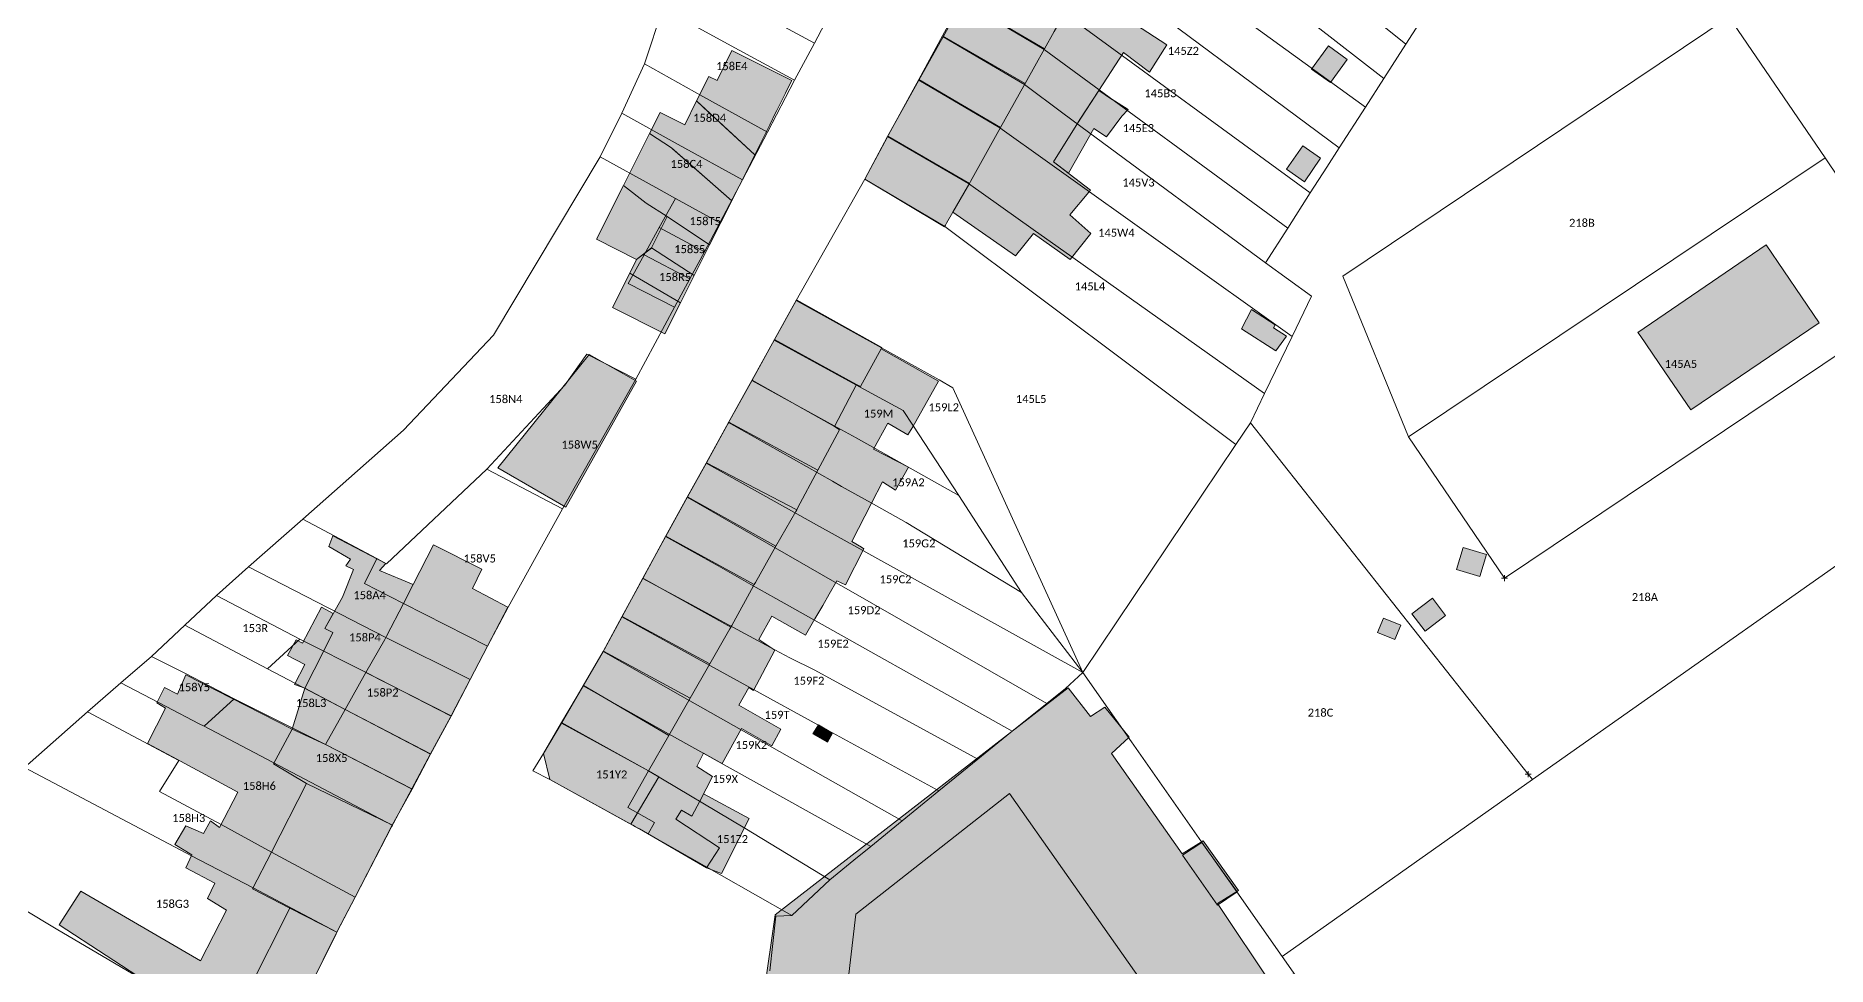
# Model space of a CAD drawing. Header units: metres. Extents: x 113120 to 240396, y 120329 to 242116.
# Drawn here: x 113294.4 to 113473.5, y 121404.3 to 121497.3 of the extents above; entities that cross this region are included whole.
import ezdxf

# ---------------------------------------------------------------- set-up
doc = ezdxf.new("R2010")
doc.units = ezdxf.units.M
doc.header["$LTSCALE"] = 3
doc.header["$PDMODE"] = 2
doc.header["$PDSIZE"] = 0.3
for name, color, linetype, lineweight in [('Bpn_CaPa', 78, 'Continuous', 0), ('Bpn_ReBu', 4, 'Continuous', 0), ('Bpt_CaNu', 7, 'Continuous', 0), ('Bpt_PrSt', 7, 'Continuous', 0), ('Hachure bâtiment', 11, 'Continuous', 0)]:
    doc.layers.add(name, color=color, linetype=linetype, lineweight=lineweight)
doc.styles.add('Legend', font='')
doc.styles.get('Legend').set_extended_font_data('Calibri')

msp = doc.modelspace()

# ---------------------------------------------------------------- hatches: boundary and pattern name
at = {"layer": 'Hachure bâtiment'}
h = msp.add_hatch(color=256, dxfattribs=at)
h.dxf.hatch_style = 1
h.paths.add_polyline_path([(113397.3, 121499.58), (113396.24, 121497.75), (113395.27, 121496), (113387.03, 121500.83), (113388.98, 121504.35)])
h = msp.add_hatch(color=256, dxfattribs=at)
h.dxf.hatch_style = 1
h.paths.add_polyline_path([(113407.52, 121496.4), (113405.77, 121493.67), (113403.18, 121495.62), (113400.7, 121491.82), (113398.62, 121488.62), (113396.18, 121484.72), (113399.87, 121481.87), (113399.7, 121481.67), (113397.83, 121479.4), (113399.93, 121477.55), (113397.86, 121474.93), (113394.17, 121477.55), (113392.38, 121475.32), (113386.11, 121479.66), (113387.58, 121482.2), (113387.69, 121482.39), (113387.77, 121482.54), (113387.88, 121482.73), (113390.89, 121488.15), (113393.2, 121492.29), (113393.35, 121492.55), (113395.27, 121496), (113396.24, 121497.75), (113397.3, 121499.58), (113398.77, 121502.1)])
h = msp.add_hatch(color=256, dxfattribs=at)
h.dxf.hatch_style = 1
h.paths.add_polyline_path([(113395.27, 121496), (113393.35, 121492.55), (113385.09, 121497.3), (113385.66, 121498.34), (113385.8, 121498.61), (113386.39, 121499.67), (113387.03, 121500.83)])
h = msp.add_hatch(color=256, dxfattribs=at)
h.dxf.hatch_style = 1
h.paths.add_polyline_path([(113393.35, 121492.55), (113393.2, 121492.29), (113390.89, 121488.15), (113382.71, 121492.94), (113385.09, 121497.3)])
h = msp.add_hatch(color=256, dxfattribs=at)
h.dxf.hatch_style = 1
h.paths.add_polyline_path([(113362.54, 121492.85), (113364.03, 121495.83), (113370.01, 121492.84), (113369.55, 121491.92), (113369.38, 121491.57), (113369.25, 121491.31), (113368.52, 121489.85), (113368.39, 121489.6), (113367.8, 121488.41), (113366.3, 121485.42), (113361.18, 121490.14), (113360.49, 121490.79), (113361.72, 121493.25)])
h = msp.add_hatch(color=256, dxfattribs=at)
h.dxf.hatch_style = 1
h.paths.add_polyline_path([(113425.53, 121494.95), (113423.87, 121492.62), (113421.98, 121493.97), (113423.67, 121496.3)])
h = msp.add_hatch(color=256, dxfattribs=at)
h.dxf.hatch_style = 1
h.paths.add_polyline_path([(113390.89, 121488.15), (113387.88, 121482.73), (113387.77, 121482.54), (113379.62, 121487.28), (113379.69, 121487.42), (113382.71, 121492.94)])
h = msp.add_hatch(color=256, dxfattribs=at)
h.dxf.hatch_style = 1
h.paths.add_polyline_path([(113358.09, 121486), (113357.98, 121486.1), (113355.79, 121487.53), (113356.85, 121489.65), (113359.3, 121488.42), (113360.49, 121490.79), (113366.3, 121485.42), (113366.1, 121485.01), (113364, 121480.82)])
h = msp.add_hatch(color=256, dxfattribs=at)
h.dxf.hatch_style = 1
h.paths.add_polyline_path([(113400.2, 121488.04), (113397.68, 121483.56), (113396.18, 121484.72), (113398.62, 121488.62), (113398.83, 121488.95), (113400.7, 121491.82), (113401.89, 121491.05), (113402.29, 121490.8), (113403.64, 121489.93), (113403.02, 121489.27), (113401.47, 121487.2)], flags=17)
h = msp.add_hatch(color=256, dxfattribs=at)
h.dxf.hatch_style = 1
h.paths.add_polyline_path([(113364, 121480.82), (113361.78, 121476.4), (113357.55, 121479.25), (113355.45, 121480.58), (113353.18, 121482.33), (113355.79, 121487.53), (113357.98, 121486.1)])
h = msp.add_hatch(color=256, dxfattribs=at)
h.dxf.hatch_style = 1
h.paths.add_polyline_path([(113387.77, 121482.54), (113387.69, 121482.39), (113387.58, 121482.2), (113386.11, 121479.66), (113385.49, 121478.58), (113385.38, 121478.39), (113385.28, 121478.22), (113377.32, 121482.97), (113377.39, 121483.1), (113379.54, 121487.13), (113379.62, 121487.28)])
h = msp.add_hatch(color=256, dxfattribs=at)
h.dxf.hatch_style = 1
h.paths.add_polyline_path([(113422.88, 121485.07), (113421.27, 121482.72), (113419.48, 121483.97), (113421.12, 121486.32)])
h = msp.add_hatch(color=256, dxfattribs=at)
h.dxf.hatch_style = 1
h.paths.add_polyline_path([(113350.49, 121476.96), (113353.18, 121482.33), (113355.45, 121480.58), (113357.55, 121479.25), (113355.99, 121476.11), (113354.5, 121474.95)])
h = msp.add_hatch(color=256, dxfattribs=at)
h.dxf.hatch_style = 1
h.paths.add_polyline_path([(113355.99, 121476.11), (113357.55, 121479.25), (113361.78, 121476.4), (113360.25, 121473.34)])
h = msp.add_hatch(color=256, dxfattribs=at)
h.dxf.hatch_style = 1
h.paths.add_polyline_path([(113354.5, 121474.95), (113355.97, 121476.09), (113355.99, 121476.11), (113360.25, 121473.34), (113358.88, 121470.6), (113353.81, 121473.58)])
h = msp.add_hatch(color=256, dxfattribs=at)
h.dxf.hatch_style = 1
h.paths.add_polyline_path([(113472.73, 121468.62), (113459.92, 121459.9), (113457.31, 121463.71), (113454.83, 121467.33), (113454.62, 121467.65), (113467.43, 121476.4)])
h = msp.add_hatch(color=256, dxfattribs=at)
h.dxf.hatch_style = 1
h.paths.add_polyline_path([(113357.33, 121467.52), (113352.09, 121470.14), (113353.81, 121473.58), (113358.88, 121470.6)])
h = msp.add_hatch(color=256, dxfattribs=at)
h.dxf.hatch_style = 1
h.paths.add_polyline_path([(113379.02, 121466.15), (113378.94, 121466), (113376.88, 121462.25), (113376.47, 121462.45), (113368.28, 121466.94), (113370.47, 121470.9)])
h = msp.add_hatch(color=256, dxfattribs=at)
h.dxf.hatch_style = 1
h.paths.add_polyline_path([(113418.33, 121468.42), (113418.17, 121468.12), (113419.48, 121467.27), (113418.4, 121465.8), (113414.98, 121468.02), (113415.97, 121469.95)])
h = msp.add_hatch(color=256, dxfattribs=at)
h.dxf.hatch_style = 1
h.paths.add_polyline_path([(113376.47, 121462.45), (113374.27, 121458.25), (113366.04, 121462.89), (113368.28, 121466.94)])
h = msp.add_hatch(color=256, dxfattribs=at)
h.dxf.hatch_style = 1
h.paths.add_polyline_path([(113354.5, 121462.79), (113347.43, 121450.2), (113340.63, 121454.13), (113349.75, 121465.46)])
h = msp.add_hatch(color=256, dxfattribs=at)
h.dxf.hatch_style = 1
h.paths.add_polyline_path([(113377.32, 121391.81), (113392.27, 121375.18), (113395.64, 121377.59), (113396.76, 121376.31), (113401.73, 121380.49), (113400.6, 121381.62), (113412.98, 121391.44), (113391.79, 121421.56), (113376.41, 121409.5), (113374.48, 121392.94)], flags=16)
h.paths.add_polyline_path([(113384.68, 121462.79), (113382.1, 121458.23), (113381.63, 121457.42), (113379.62, 121458.57), (113378.17, 121456), (113381.67, 121454.17), (113380.37, 121451.9), (113379.07, 121452.72), (113377.99, 121450.6), (113376.03, 121446.77), (113376.97, 121446.18), (113377.22, 121446.03), (113375.37, 121442.42), (113374.53, 121442.82), (113373.76, 121441.49), (113373.11, 121440.37), (113372.32, 121439.01), (113371.38, 121437.4), (113368.02, 121439.3), (113366.72, 121436.95), (113368.33, 121435.9), (113366.17, 121431.85), (113365.72, 121432.17), (113364.72, 121430.4), (113368.92, 121428), (113368.02, 121426.32), (113364.97, 121428.05), (113363.05, 121424.55), (113362.77, 121424.71), (113361.18, 121425.6), (113360.53, 121424.27), (113362.08, 121423.25), (113360.8, 121420.79), (113360.02, 121419.3), (113358.98, 121419.9), (113358.43, 121419), (113362.78, 121416.15), (113361.48, 121414.15), (113354.78, 121418.03), (113354.39, 121418.25), (113354.13, 121418.4), (113353.92, 121418.5), (113356.73, 121423.22), (113355.68, 121423.82), (113357.72, 121427.37), (113359.84, 121431.08), (113361.81, 121434.52), (113363.82, 121438.02), (113363.91, 121438.19), (113364, 121438.35), (113366.19, 121442.32), (113366.26, 121442.45), (113366.37, 121442.65), (113368.43, 121446.29), (113370.41, 121449.77), (113370.5, 121449.93), (113370.59, 121450.09), (113372.61, 121453.89), (113374.77, 121457.92), (113374.27, 121458.25), (113376.47, 121462.45), (113376.88, 121462.25), (113378.94, 121466)])
h = msp.add_hatch(color=256, dxfattribs=at)
h.dxf.hatch_style = 1
h.paths.add_polyline_path([(113374.27, 121458.25), (113374.77, 121457.92), (113372.61, 121453.89), (113363.7, 121458.67), (113363.81, 121458.87), (113366.04, 121462.89)], flags=17)
h = msp.add_hatch(color=256, dxfattribs=at)
h.dxf.hatch_style = 1
h.paths.add_polyline_path([(113372.61, 121453.89), (113370.59, 121450.09), (113370.5, 121449.93), (113361.47, 121454.63), (113363.62, 121458.52), (113363.7, 121458.67)], flags=17)
h = msp.add_hatch(color=256, dxfattribs=at)
h.dxf.hatch_style = 1
h.paths.add_polyline_path([(113370.5, 121449.93), (113370.41, 121449.77), (113368.43, 121446.29), (113359.58, 121451.22), (113361.47, 121454.63)], flags=17)
h = msp.add_hatch(color=256, dxfattribs=at)
h.dxf.hatch_style = 1
h.paths.add_polyline_path([(113368.43, 121446.29), (113366.37, 121442.65), (113366.26, 121442.45), (113357.42, 121447.3), (113359.58, 121451.22)], flags=17)
h = msp.add_hatch(color=256, dxfattribs=at)
h.dxf.hatch_style = 1
h.paths.add_polyline_path([(113329.41, 121444.56), (113328.77, 121443.85), (113332.15, 121442.47), (113331.17, 121440.56), (113329.49, 121437.3), (113329.42, 121437.16), (113329.31, 121436.97), (113327.43, 121433.65), (113325.35, 121429.97), (113321.33, 121432.1), (113323.19, 121435.75), (113324.12, 121437.67), (113323.33, 121438.07), (113325.07, 121441.2), (113326.17, 121443.97), (113325.43, 121444.32), (113325.87, 121445), (113323.72, 121446.25), (113324.13, 121447.32)])
h = msp.add_hatch(color=256, dxfattribs=at)
h.dxf.hatch_style = 1
h.paths.add_polyline_path([(113366.26, 121442.45), (113366.19, 121442.32), (113364, 121438.35), (113363.91, 121438.19), (113355.13, 121443.09), (113357.42, 121447.3)], flags=17)
h = msp.add_hatch(color=256, dxfattribs=at)
h.dxf.hatch_style = 1
h.paths.add_polyline_path([(113339.03, 121444), (113338.08, 121442.07), (113341.62, 121440.2), (113339.58, 121436.3), (113331.17, 121440.56), (113332.15, 121442.47), (113334.18, 121446.42)])
h = msp.add_hatch(color=256, dxfattribs=at)
h.dxf.hatch_style = 1
h.paths.add_polyline_path([(113439.47, 121445.45), (113438.82, 121443.27), (113436.48, 121443.97), (113437.13, 121446.17)])
h = msp.add_hatch(color=256, dxfattribs=at)
h.dxf.hatch_style = 1
h.paths.add_polyline_path([(113363.91, 121438.19), (113363.82, 121438.02), (113361.81, 121434.52), (113353.05, 121439.25), (113355.13, 121443.09)])
h = msp.add_hatch(color=256, dxfattribs=at)
h.dxf.hatch_style = 1
h.paths.add_polyline_path([(113321.33, 121432.1), (113320.28, 121432.47), (113321.32, 121434.45), (113319.6, 121435.35), (113320.44, 121436.94), (113321.1, 121436.6), (113322.98, 121440.19), (113324.16, 121439.57), (113323.33, 121438.07), (113324.12, 121437.67), (113323.19, 121435.75)])
h = msp.add_hatch(color=256, dxfattribs=at)
h.dxf.hatch_style = 1
h.paths.add_polyline_path([(113339.58, 121436.3), (113337.85, 121432.97), (113329.42, 121437.16), (113329.49, 121437.3), (113331.17, 121440.56)])
h = msp.add_hatch(color=256, dxfattribs=at)
h.dxf.hatch_style = 1
h.paths.add_polyline_path([(113435.38, 121439.37), (113433.33, 121437.8), (113432.02, 121439.52), (113434.07, 121441.08)])
h = msp.add_hatch(color=256, dxfattribs=at)
h.dxf.hatch_style = 1
h.paths.add_polyline_path([(113361.81, 121434.52), (113359.84, 121431.08), (113351.18, 121435.8), (113351.28, 121436), (113353.05, 121439.25)])
h = msp.add_hatch(color=256, dxfattribs=at)
h.dxf.hatch_style = 1
h.paths.add_polyline_path([(113430.92, 121438.4), (113430.32, 121436.95), (113428.58, 121437.67), (113429.17, 121439.1)])
h = msp.add_hatch(color=256, dxfattribs=at)
h.dxf.hatch_style = 1
h.paths.add_polyline_path([(113337.85, 121432.97), (113336.06, 121429.54), (113335.96, 121429.34), (113327.43, 121433.65), (113329.31, 121436.97), (113329.42, 121437.16)])
h = msp.add_hatch(color=256, dxfattribs=at)
h.dxf.hatch_style = 1
h.paths.add_polyline_path([(113359.84, 121431.08), (113357.72, 121427.37), (113349.17, 121432.37), (113351.1, 121435.67), (113351.18, 121435.8)])
h = msp.add_hatch(color=256, dxfattribs=at)
h.dxf.hatch_style = 1
h.paths.add_polyline_path([(113320.05, 121427.98), (113318.17, 121424.52), (113321.48, 121422.55), (113317.97, 121415.7), (113316.08, 121412.02), (113319.83, 121410.12), (113315.73, 121401.97), (113318.88, 121400.24), (113316.63, 121396.13), (113308.07, 121401.07), (113304.87, 121395.79), (113301.85, 121390.81), (113301.7, 121390.56), (113299.98, 121391.58), (113302.02, 121394.92), (113299.62, 121396.57), (113300.77, 121398.32), (113302.98, 121396.82), (113306.17, 121402.32), (113296.77, 121408.45), (113298.93, 121411.8), (113310.88, 121404.85), (113313.48, 121409.9), (113311.58, 121411.07), (113312.32, 121412.6), (113309.42, 121414.15), (113310.03, 121415.45), (113308.32, 121416.47), (113309.43, 121418.35), (113311.18, 121417.57), (113311.88, 121418.82), (113312.78, 121418.17), (113314.62, 121421.7), (113308.07, 121425.23), (113305.58, 121426.57), (113307.37, 121430.1), (113306.52, 121430.62), (113307.27, 121432.17), (113308.57, 121431.5), (113309.43, 121433.42)])
h = msp.add_hatch(color=256, dxfattribs=at)
h.dxf.hatch_style = 1
h.paths.add_polyline_path([(113335.96, 121429.34), (113335.87, 121429.19), (113333.9, 121425.52), (113325.35, 121429.97), (113327.43, 121433.65)])
h = msp.add_hatch(color=256, dxfattribs=at)
h.dxf.hatch_style = 1
h.paths.add_polyline_path([(113321.33, 121432.1), (113325.35, 121429.97), (113323.37, 121426.47), (113320.05, 121427.98)])
h = msp.add_hatch(color=256, dxfattribs=at)
h.dxf.hatch_style = 1
h.paths.add_polyline_path([(113357.72, 121427.37), (113355.68, 121423.82), (113347, 121428.65), (113349.17, 121432.37)])
h = msp.add_hatch(color=256, dxfattribs=at)
h.dxf.hatch_style = 1
h.paths.add_polyline_path([(113377.32, 121391.81), (113392.27, 121375.18), (113395.64, 121377.59), (113396.76, 121376.31), (113401.73, 121380.49), (113400.6, 121381.62), (113412.98, 121391.44), (113391.79, 121421.56), (113376.41, 121409.5), (113374.48, 121392.94)], flags=16)
h.paths.add_polyline_path([(113365, 121386.21), (113368.36, 121409.44), (113397.64, 121432.12), (113399.89, 121429.25), (113401.33, 121430.21), (113403.74, 121427.18), (113401.98, 121425.57), (113409.06, 121415.54), (113411.14, 121416.82), (113414.68, 121411.86), (113412.59, 121410.58), (113418.14, 121402.25), (113420.23, 121403.7), (113422.8, 121400.18), (113420.55, 121398.57), (113423.93, 121394.57), (113410.88, 121383.81), (113419.1, 121373.7), (113442.43, 121359.77), (113446.12, 121360.1), (113449.98, 121355.14), (113447.1, 121348.39), (113441.96, 121347.1), (113437.78, 121352.38), (113432.8, 121353.65), (113430.08, 121350.11), (113406.13, 121363.85), (113407.41, 121365.45), (113400.99, 121369.29), (113398.9, 121366.23), (113399.71, 121365.91), (113395.44, 121359.07), (113392.39, 121360.67), (113397.67, 121369.67), (113395.42, 121371.51), (113384.47, 121362.67), (113375.05, 121373.67)])
h = msp.add_hatch(color=256, dxfattribs=at)
h.dxf.hatch_style = 1
h.paths.add_polyline_path([(113333.9, 121425.52), (113332.02, 121422.02), (113323.37, 121426.47), (113325.35, 121429.97)])
h = msp.add_hatch(color=256, dxfattribs=at)
h.dxf.hatch_style = 1
h.paths.add_polyline_path([(113323.37, 121426.47), (113332.02, 121422.02), (113330.18, 121418.59), (113330.07, 121418.39), (113321.48, 121422.55), (113318.17, 121424.52), (113320.05, 121427.98)])
h = msp.add_hatch(color=256, dxfattribs=at)
h.dxf.hatch_style = 1
h.paths.add_polyline_path([(113355.68, 121423.82), (113356.73, 121423.22), (113353.92, 121418.5), (113345.82, 121422.95), (113345.18, 121425.55), (113347, 121428.65)])
h = msp.add_hatch(color=256, dxfattribs=at)
h.dxf.hatch_style = 1
h.paths.add_polyline_path([(113374.08, 121427.6), (113373.57, 121426.7), (113372.13, 121427.52), (113372.67, 121428.42)], flags=17)
h = msp.add_hatch(color=256, dxfattribs=at)
h.dxf.hatch_style = 1
h.paths.add_polyline_path([(113330.07, 121418.39), (113329.99, 121418.23), (113326.35, 121411.2), (113317.97, 121415.7), (113321.48, 121422.55)])
h = msp.add_hatch(color=256, dxfattribs=at)
h.dxf.hatch_style = 1
h.paths.add_polyline_path([(113361.48, 121414.15), (113362.78, 121416.15), (113358.43, 121419), (113358.98, 121419.9), (113360.02, 121419.3), (113360.8, 121420.79), (113361.18, 121421.52), (113365.74, 121419.07), (113362.99, 121413.58)])
h = msp.add_hatch(color=256, dxfattribs=at)
h.dxf.hatch_style = 1
h.paths.add_polyline_path([(113362.54, 121382.63), (113361.87, 121383.44), (113365, 121386.21), (113375.05, 121373.67), (113370.78, 121370.14), (113366.16, 121375.45), (113361.43, 121381.71)])
h.paths.add_polyline_path([(113377.32, 121391.81), (113392.27, 121375.18), (113395.64, 121377.59), (113396.76, 121376.31), (113401.73, 121380.49), (113400.6, 121381.62), (113412.98, 121391.44), (113391.79, 121421.56), (113376.41, 121409.5), (113374.48, 121392.94)], flags=16)
h = msp.add_hatch(color=256, dxfattribs=at)
h.dxf.hatch_style = 1
h.paths.add_polyline_path([(113414.53, 121411.72), (113412.58, 121410.42), (113409.07, 121415.4), (113411, 121416.67)], flags=17)
h.paths.add_polyline_path([(113377.32, 121391.81), (113392.27, 121375.18), (113395.64, 121377.59), (113396.76, 121376.31), (113401.73, 121380.49), (113400.6, 121381.62), (113412.98, 121391.44), (113391.79, 121421.56), (113376.41, 121409.5), (113374.48, 121392.94)], flags=16)
h = msp.add_hatch(color=256, dxfattribs=at)
h.dxf.hatch_style = 1
h.paths.add_polyline_path([(113326.35, 121411.2), (113324.63, 121407.89), (113324.53, 121407.69), (113319.83, 121410.12), (113316.08, 121412.02), (113317.97, 121415.7)])
h = msp.add_hatch(color=256, dxfattribs=at)
h.dxf.hatch_style = 1
h.paths.add_polyline_path([(113324.53, 121407.69), (113324.46, 121407.55), (113320.42, 121399.4), (113318.88, 121400.24), (113315.73, 121401.97), (113319.83, 121410.12)])

# ---------------------------------------------------------------- linework, layer by layer
at = {"layer": 'Bpn_CaPa'}
for points in [[(113453.09, 121514.21), (113451.26, 121516.85), (113448.73, 121520.51), (113448.56, 121520.72), (113447.3, 121522.24), (113446.06, 121523.79), (113445.9, 121524.26), (113449.31, 121528.28), (113452.62, 121532.21), (113529.2, 121424.46), (113609.06, 121312.98), (113638.82, 121272.14), (113655.49, 121266.37), (113645.98, 121256.46), (113635.55, 121269.29), (113613.5, 121296.44), (113583.78, 121335.93), (113488.06, 121474.64), (113482.85, 121470.98), (113473.33, 121485.1), (113463.72, 121499.2), (113453.09, 121514.21)], [(113431.42, 121496.47), (113413.43, 121510.94), (113406.88, 121516.51), (113398.62, 121521.25), (113400.8, 121525.13), (113409.02, 121520.27), (113424.97, 121506.62), (113429.74, 121503.13), (113433.71, 121500.02), (113431.42, 121496.47)], [(113431.42, 121496.47), (113429.21, 121493.03), (113410.74, 121507.4), (113404.49, 121512.27), (113396.25, 121517.02), (113398.62, 121521.25), (113406.88, 121516.51), (113413.43, 121510.94), (113431.42, 121496.47)], [(113427.37, 121490.17), (113402.28, 121508.36), (113394.14, 121513.25), (113396.25, 121517.02), (113404.49, 121512.27), (113410.74, 121507.4), (113429.21, 121493.03), (113427.37, 121490.17)], [(113427.37, 121490.17), (113424.75, 121486.1), (113400.06, 121504.45), (113391.86, 121509.18), (113394.14, 121513.25), (113402.28, 121508.36), (113427.37, 121490.17)], [(113359.96, 121510.81), (113367.03, 121507.06), (113375.43, 121502.57), (113372.27, 121496.58), (113365.86, 121500.03), (113358.34, 121504.08), (113359.96, 121510.81)], [(113421.86, 121481.6), (113397.28, 121499.53), (113389.08, 121504.22), (113391.86, 121509.18), (113400.06, 121504.45), (113424.75, 121486.1), (113423.51, 121484.18), (113421.86, 121481.6)], [(113370.27, 121492.86), (113363.94, 121496.31), (113357.13, 121500.03), (113358.34, 121504.08), (113365.86, 121500.03), (113372.27, 121496.58), (113370.27, 121492.86)], [(113419.6, 121478.09), (113395.26, 121495.94), (113387.12, 121500.72), (113389.08, 121504.22), (113397.28, 121499.53), (113421.86, 121481.6), (113419.6, 121478.09)], [(113370.27, 121492.86), (113367.58, 121487.68), (113361.12, 121491.22), (113355.3, 121494.5), (113357.13, 121500.03), (113363.94, 121496.31), (113370.27, 121492.86)], [(113419.6, 121478.09), (113417.37, 121474.62), (113399.68, 121487.66), (113397.12, 121489.57), (113393.28, 121492.44), (113385.15, 121497.2), (113387.12, 121500.72), (113395.26, 121495.94), (113419.6, 121478.09)], [(113431.69, 121457.21), (113425.11, 121473.29), (113461.61, 121497.78), (113463.55, 121499.08), (113463.72, 121499.2), (113473.33, 121485.1), (113431.69, 121457.21)], [(113382.72, 121492.87), (113385.15, 121497.2), (113393.28, 121492.44), (113397.12, 121489.57), (113399.68, 121487.66), (113417.37, 121474.62), (113421.97, 121471.29), (113420.03, 121467.26), (113395.59, 121484.72), (113390.83, 121488.12), (113382.72, 121492.87)], [(113365.07, 121482.9), (113358.64, 121486.44), (113353.02, 121489.56), (113355.3, 121494.5), (113361.12, 121491.22), (113367.58, 121487.68), (113365.07, 121482.9)], [(113382.72, 121492.87), (113390.83, 121488.12), (113395.59, 121484.72), (113420.03, 121467.26), (113417.28, 121461.55), (113401.92, 121472.44), (113399.16, 121474.4), (113394.16, 121477.94), (113387.67, 121482.54), (113379.57, 121487.25), (113382.72, 121492.87)], [(113365.07, 121482.9), (113362.81, 121478.61), (113358.39, 121481.04), (113356.41, 121482.13), (113350.84, 121485.19), (113353.02, 121489.56), (113358.64, 121486.44), (113365.07, 121482.9)], [(113414.4, 121456.44), (113385.3, 121478.25), (113377.32, 121482.97), (113379.57, 121487.25), (113387.67, 121482.54), (113394.16, 121477.94), (113399.16, 121474.4), (113401.92, 121472.44), (113417.28, 121461.55), (113415.87, 121458.63), (113414.4, 121456.44)], [(113321.11, 121448.98), (113331.19, 121457.88), (113340.17, 121467.37), (113350.84, 121485.19), (113356.41, 121482.13), (113358.39, 121481.04), (113356.76, 121478.14), (113355.24, 121475.42), (113353.66, 121472.56), (113358.27, 121470.17), (113354.43, 121462.97), (113349.52, 121465.47), (113347.33, 121462.37), (113339.52, 121453.99), (113329.48, 121444.52), (113328.52, 121445.06), (113321.11, 121448.98)], [(113431.69, 121457.21), (113473.33, 121485.1), (113482.85, 121470.98), (113441.28, 121443.1), (113431.69, 121457.21)], [(113414.4, 121456.44), (113399.1, 121433.67), (113386.11, 121462.12), (113384.75, 121462.91), (113370.44, 121470.86), (113377.32, 121482.97), (113385.3, 121478.25), (113414.4, 121456.44)], [(113358.39, 121481.04), (113362.81, 121478.61), (113361.27, 121475.7), (113356.76, 121478.14), (113358.39, 121481.04)], [(113359.81, 121473.01), (113355.24, 121475.42), (113356.76, 121478.14), (113361.27, 121475.7), (113359.81, 121473.01)], [(113359.81, 121473.01), (113358.27, 121470.17), (113353.66, 121472.56), (113355.24, 121475.42), (113359.81, 121473.01)], [(113386.71, 121451.36), (113382.13, 121458.38), (113381.14, 121459.84), (113376.4, 121462.43), (113368.25, 121466.89), (113370.44, 121470.86), (113384.75, 121462.91), (113386.11, 121462.12), (113399.1, 121433.67), (113392.98, 121441.67), (113386.71, 121451.36)], [(113386.71, 121451.36), (113376.46, 121457.11), (113374.25, 121458.32), (113366.01, 121462.85), (113368.25, 121466.89), (113376.4, 121462.43), (113381.14, 121459.84), (113382.13, 121458.38), (113386.71, 121451.36)], [(113339.52, 121453.99), (113347.33, 121462.37), (113349.52, 121465.47), (113354.43, 121462.97), (113347.08, 121450.01), (113339.52, 121453.99)], [(113386.71, 121451.36), (113392.98, 121441.67), (113381.44, 121448.64), (113377.94, 121450.61), (113374.99, 121452.26), (113374.08, 121452.77), (113363.69, 121458.65), (113366.01, 121462.85), (113374.25, 121458.32), (113376.46, 121457.11), (113386.71, 121451.36)], [(113392.98, 121441.67), (113399.1, 121433.67), (113374.04, 121447.56), (113372.79, 121448.26), (113361.44, 121454.59), (113363.69, 121458.65), (113374.08, 121452.77), (113374.99, 121452.26), (113377.94, 121450.61), (113381.44, 121448.64), (113392.98, 121441.67)], [(113414.4, 121456.44), (113415.87, 121458.63), (113443.66, 121423.5), (113444.09, 121422.95), (113419.03, 121405.28), (113414.51, 121411.72), (113410.99, 121416.73), (113403.97, 121426.72), (113401.61, 121430.08), (113399.1, 121433.67), (113414.4, 121456.44)], [(113395.52, 121430.56), (113375.2, 121442.2), (113374.09, 121442.83), (113359.56, 121451.17), (113361.44, 121454.59), (113372.79, 121448.26), (113374.04, 121447.56), (113399.1, 121433.67), (113397.37, 121432.05), (113395.52, 121430.56)], [(113339.58, 121436.3), (113331.17, 121440.56), (113327.29, 121442.56), (113328.52, 121445.06), (113329.48, 121444.52), (113339.52, 121453.99), (113347.08, 121450.01), (113341.66, 121440.18), (113339.58, 121436.3)], [(113395.52, 121430.56), (113392.04, 121427.78), (113368.41, 121441.06), (113365.91, 121442.47), (113362.64, 121444.31), (113357.39, 121447.26), (113359.56, 121451.17), (113374.09, 121442.83), (113375.2, 121442.2), (113395.52, 121430.56)], [(113337.85, 121432.97), (113329.42, 121437.15), (113315.67, 121444.22), (113321.11, 121448.98), (113328.52, 121445.06), (113327.29, 121442.56), (113331.17, 121440.56), (113339.58, 121436.3), (113337.85, 121432.97)], [(113355.11, 121443.04), (113357.39, 121447.26), (113362.64, 121444.31), (113365.91, 121442.47), (113368.41, 121441.06), (113392.04, 121427.78), (113389.34, 121425.6), (113388.6, 121425), (113372.32, 121433.91), (113369.8, 121435.13), (113368.3, 121435.94), (113363.68, 121438.43), (113360.38, 121440.21), (113355.11, 121443.04)], [(113337.85, 121432.97), (113335.94, 121429.31), (113327.44, 121433.65), (113320.83, 121436.99), (113312.49, 121441.37), (113315.67, 121444.22), (113329.42, 121437.15), (113337.85, 121432.97)], [(113384.73, 121421.82), (113374.07, 121427.63), (113372.62, 121428.42), (113366.18, 121431.97), (113361.53, 121434.53), (113353.02, 121439.21), (113355.11, 121443.04), (113360.38, 121440.21), (113363.68, 121438.43), (113368.3, 121435.94), (113369.8, 121435.13), (113372.32, 121433.91), (113388.6, 121425), (113384.73, 121421.82)], [(113312.49, 121441.37), (113320.83, 121436.99), (113317.6, 121434.02), (113309.31, 121438.39), (113312.49, 121441.37)], [(113305.98, 121435.27), (113309.31, 121438.39), (113317.6, 121434.02), (113325.35, 121429.97), (113333.9, 121425.51), (113332.05, 121422), (113323.37, 121426.47), (113320.13, 121428.08), (113314.26, 121431.03), (113309.38, 121433.57), (113305.98, 121435.27)], [(113384.73, 121421.82), (113381.06, 121418.82), (113359.57, 121430.97), (113351.15, 121435.76), (113353.02, 121439.21), (113361.53, 121434.53), (113366.18, 121431.97), (113372.62, 121428.42), (113374.07, 121427.63), (113384.73, 121421.82)], [(113320.83, 121436.99), (113327.44, 121433.65), (113335.94, 121429.31), (113333.9, 121425.51), (113325.35, 121429.97), (113317.6, 121434.02), (113320.83, 121436.99)], [(113311.24, 121428.29), (113310.75, 121428.54), (113307.46, 121430.26), (113302.93, 121432.63), (113305.98, 121435.27), (113309.38, 121433.57), (113314.26, 121431.03), (113311.24, 121428.29)], [(113349.14, 121432.33), (113351.15, 121435.76), (113359.57, 121430.97), (113381.06, 121418.82), (113377.91, 121416.26), (113357.67, 121427.53), (113349.14, 121432.33)], [(113311.24, 121428.29), (113330.06, 121418.4), (113326.35, 121411.2), (113317.97, 121415.7), (113312.94, 121418.48), (113306.79, 121421.78), (113308.72, 121424.88), (113299.59, 121429.73), (113302.93, 121432.63), (113307.46, 121430.26), (113310.75, 121428.54), (113311.24, 121428.29)], [(113311.24, 121428.29), (113314.26, 121431.03), (113320.13, 121428.08), (113323.37, 121426.47), (113332.05, 121422), (113330.06, 121418.4), (113311.24, 121428.29)], [(113373.82, 121412.92), (113365.3, 121418.09), (113355.68, 121423.82), (113346.97, 121428.61), (113349.14, 121432.33), (113357.67, 121427.53), (113377.91, 121416.26), (113376.23, 121414.89), (113373.82, 121412.92)], [(113324.53, 121407.7), (113316.14, 121412.12), (113309.99, 121415.35), (113293.28, 121424.17), (113299.59, 121429.73), (113308.72, 121424.88), (113306.79, 121421.78), (113312.94, 121418.48), (113317.97, 121415.7), (113326.35, 121411.2), (113324.53, 121407.7)], [(113355.66, 121417.52), (113345.82, 121422.95), (113344.12, 121423.82), (113345.18, 121425.55), (113346.97, 121428.61), (113355.68, 121423.82), (113353.61, 121420.16), (113356.3, 121418.67), (113355.66, 121417.52)], [(113283.66, 121415.77), (113292.53, 121423.5), (113293.28, 121424.17), (113309.99, 121415.35), (113316.14, 121412.12), (113324.53, 121407.7), (113320.42, 121399.4), (113318.88, 121400.24), (113316.87, 121396.08), (113308.12, 121401.16), (113296.46, 121408.04), (113290.04, 121411.86), (113283.66, 121415.77)], [(113355.66, 121417.52), (113356.3, 121418.67), (113353.61, 121420.16), (113355.68, 121423.82), (113365.3, 121418.09), (113373.82, 121412.92), (113370.01, 121409.38), (113362.76, 121413.49), (113355.66, 121417.52)], [(113285.07, 121407.1), (113290.04, 121411.86), (113296.46, 121408.04), (113308.12, 121401.16), (113316.87, 121396.08), (113313.42, 121390.29), (113304.65, 121395.43), (113285.07, 121407.1)]]:
    msp.add_lwpolyline(points, close=True, dxfattribs=at)
for points in [[(113357.13, 121500.03), (113355.3, 121494.5), (113353.02, 121489.56), (113350.84, 121485.19), (113340.17, 121467.37), (113331.19, 121457.88), (113321.11, 121448.98), (113315.67, 121444.22), (113312.49, 121441.37), (113309.31, 121438.39), (113305.98, 121435.27), (113302.93, 121432.63), (113299.59, 121429.73), (113293.28, 121424.17), (113293.28, 121424.17), (113292.53, 121423.5), (113267.98, 121455.24), (113269.05, 121456.06), (113238.45, 121516.55)], [(113461.61, 121497.78), (113425.11, 121473.29), (113431.69, 121457.21), (113441.28, 121443.1), (113482.85, 121470.98), (113492.15, 121456.84), (113486.56, 121452.89), (113444.09, 121422.95), (113443.66, 121423.5), (113415.87, 121458.63), (113417.28, 121461.55), (113420.03, 121467.26), (113421.97, 121471.29), (113417.37, 121474.62), (113417.37, 121474.62), (113419.6, 121478.09), (113421.86, 121481.6), (113423.51, 121484.18), (113424.75, 121486.1), (113427.37, 121490.17), (113429.21, 121493.03), (113431.42, 121496.47), (113433.71, 121500.02)], [(113537.86, 121261.66), (113462.96, 121342.22), (113425.22, 121396.48), (113425.22, 121396.48), (113422.46, 121400.39), (113420.37, 121403.37), (113419.03, 121405.28), (113444.09, 121422.95), (113486.56, 121452.89)], [(113367.83, 121403.83), (113368.43, 121409.32), (113370.01, 121409.38), (113373.82, 121412.92), (113376.23, 121414.89), (113377.91, 121416.26), (113381.06, 121418.82), (113384.73, 121421.82), (113388.6, 121425), (113389.34, 121425.6), (113392.04, 121427.78), (113395.52, 121430.56), (113397.37, 121432.05), (113399.1, 121433.67), (113401.61, 121430.08), (113403.97, 121426.72), (113410.99, 121416.73), (113414.51, 121411.72), (113419.03, 121405.28), (113420.37, 121403.37)]]:
    msp.add_lwpolyline(points, dxfattribs=at)
at = {"layer": 'Bpn_ReBu'}
for points in [[(113397.3, 121499.58), (113396.24, 121497.75), (113395.27, 121496), (113387.03, 121500.83), (113388.98, 121504.35), (113397.3, 121499.58)], [(113395.27, 121496), (113393.35, 121492.55), (113385.09, 121497.3), (113385.66, 121498.34), (113385.8, 121498.61), (113386.39, 121499.67), (113387.03, 121500.83), (113395.27, 121496)], [(113393.35, 121492.55), (113393.2, 121492.29), (113390.89, 121488.15), (113382.71, 121492.94), (113385.09, 121497.3), (113393.35, 121492.55)], [(113362.54, 121492.85), (113364.03, 121495.83), (113370.01, 121492.84), (113369.55, 121491.92), (113369.38, 121491.57), (113369.25, 121491.31), (113368.52, 121489.85), (113368.39, 121489.6), (113367.8, 121488.41), (113366.3, 121485.42), (113361.18, 121490.14), (113360.49, 121490.79), (113361.72, 121493.25), (113362.54, 121492.85)], [(113425.53, 121494.95), (113423.87, 121492.62), (113421.98, 121493.97), (113423.67, 121496.3), (113425.53, 121494.95)], [(113390.89, 121488.15), (113387.88, 121482.73), (113387.77, 121482.54), (113379.62, 121487.28), (113379.69, 121487.42), (113382.71, 121492.94), (113390.89, 121488.15)], [(113358.09, 121486), (113357.98, 121486.1), (113355.79, 121487.53), (113356.85, 121489.65), (113359.3, 121488.42), (113360.49, 121490.79), (113366.3, 121485.42), (113366.1, 121485.01), (113364, 121480.82), (113358.09, 121486)], [(113400.2, 121488.04), (113397.68, 121483.56), (113396.18, 121484.72), (113398.62, 121488.62), (113398.83, 121488.95), (113400.7, 121491.82), (113401.89, 121491.05), (113402.29, 121490.8), (113403.64, 121489.93), (113403.02, 121489.27), (113401.47, 121487.2), (113400.2, 121488.04)], [(113364, 121480.82), (113361.78, 121476.4), (113357.55, 121479.25), (113355.45, 121480.58), (113353.18, 121482.33), (113355.79, 121487.53), (113357.98, 121486.1), (113364, 121480.82)], [(113387.77, 121482.54), (113387.69, 121482.39), (113387.58, 121482.2), (113386.11, 121479.66), (113385.49, 121478.58), (113385.38, 121478.39), (113385.28, 121478.22), (113377.32, 121482.97), (113377.39, 121483.1), (113379.54, 121487.13), (113379.62, 121487.28), (113387.77, 121482.54)], [(113422.88, 121485.07), (113421.27, 121482.72), (113419.48, 121483.97), (113421.12, 121486.32), (113422.88, 121485.07)], [(113350.49, 121476.96), (113353.18, 121482.33), (113355.45, 121480.58), (113357.55, 121479.25), (113355.99, 121476.11), (113354.5, 121474.95), (113350.49, 121476.96)], [(113355.99, 121476.11), (113357.55, 121479.25), (113361.78, 121476.4), (113360.25, 121473.34), (113355.99, 121476.11)], [(113354.5, 121474.95), (113355.97, 121476.09), (113355.99, 121476.11), (113360.25, 121473.34), (113358.88, 121470.6), (113353.81, 121473.58), (113354.5, 121474.95)], [(113472.73, 121468.62), (113459.92, 121459.9), (113457.31, 121463.71), (113454.83, 121467.33), (113454.62, 121467.65), (113467.43, 121476.4), (113472.73, 121468.62)], [(113357.33, 121467.52), (113352.09, 121470.14), (113353.81, 121473.58), (113358.88, 121470.6), (113357.33, 121467.52)], [(113379.02, 121466.15), (113378.94, 121466), (113376.88, 121462.25), (113376.47, 121462.45), (113368.28, 121466.94), (113370.47, 121470.9), (113379.02, 121466.15)], [(113418.33, 121468.42), (113418.17, 121468.12), (113419.48, 121467.27), (113418.4, 121465.8), (113414.98, 121468.02), (113415.97, 121469.95), (113418.33, 121468.42)], [(113376.47, 121462.45), (113374.27, 121458.25), (113366.04, 121462.89), (113368.28, 121466.94), (113376.47, 121462.45)], [(113354.5, 121462.79), (113347.43, 121450.2), (113340.63, 121454.13), (113349.75, 121465.46), (113354.5, 121462.79)], [(113384.68, 121462.79), (113382.1, 121458.23), (113381.63, 121457.42), (113379.62, 121458.57), (113378.17, 121456), (113381.67, 121454.17), (113380.37, 121451.9), (113379.07, 121452.72), (113377.99, 121450.6), (113376.03, 121446.77), (113376.97, 121446.18), (113377.22, 121446.03), (113375.37, 121442.42), (113374.53, 121442.82), (113373.76, 121441.49), (113373.11, 121440.37), (113372.32, 121439.01), (113371.38, 121437.4), (113368.02, 121439.3), (113366.72, 121436.95), (113368.33, 121435.9), (113366.17, 121431.85), (113365.72, 121432.17), (113364.72, 121430.4), (113368.92, 121428), (113368.02, 121426.32), (113364.97, 121428.05), (113363.05, 121424.55), (113362.77, 121424.71), (113361.18, 121425.6), (113360.53, 121424.27), (113362.08, 121423.25), (113360.8, 121420.79), (113360.02, 121419.3), (113358.98, 121419.9), (113358.43, 121419), (113362.78, 121416.15), (113361.48, 121414.15), (113354.78, 121418.03), (113354.39, 121418.25), (113354.13, 121418.4), (113353.92, 121418.5), (113356.73, 121423.22), (113355.68, 121423.82), (113357.72, 121427.37), (113359.84, 121431.08), (113361.81, 121434.52), (113363.82, 121438.02), (113363.91, 121438.19), (113364, 121438.35), (113366.19, 121442.32), (113366.26, 121442.45), (113366.37, 121442.65), (113368.43, 121446.29), (113370.41, 121449.77), (113370.5, 121449.93), (113370.59, 121450.09), (113372.61, 121453.89), (113374.77, 121457.92), (113374.27, 121458.25), (113376.47, 121462.45), (113376.88, 121462.25), (113378.94, 121466), (113384.68, 121462.79)], [(113374.27, 121458.25), (113374.77, 121457.92), (113372.61, 121453.89), (113363.7, 121458.67), (113363.81, 121458.87), (113366.04, 121462.89), (113374.27, 121458.25)], [(113372.61, 121453.89), (113370.59, 121450.09), (113370.5, 121449.93), (113361.47, 121454.63), (113363.62, 121458.52), (113363.7, 121458.67), (113372.61, 121453.89)], [(113370.5, 121449.93), (113370.41, 121449.77), (113368.43, 121446.29), (113359.58, 121451.22), (113361.47, 121454.63), (113370.5, 121449.93)], [(113368.43, 121446.29), (113366.37, 121442.65), (113366.26, 121442.45), (113357.42, 121447.3), (113359.58, 121451.22), (113368.43, 121446.29)], [(113329.41, 121444.56), (113328.77, 121443.85), (113332.15, 121442.47), (113331.17, 121440.56), (113329.49, 121437.3), (113329.42, 121437.16), (113329.31, 121436.97), (113327.43, 121433.65), (113325.35, 121429.97), (113321.33, 121432.1), (113323.19, 121435.75), (113324.12, 121437.67), (113323.33, 121438.07), (113325.07, 121441.2), (113326.17, 121443.97), (113325.43, 121444.32), (113325.87, 121445), (113323.72, 121446.25), (113324.13, 121447.32), (113329.41, 121444.56)], [(113366.26, 121442.45), (113366.19, 121442.32), (113364, 121438.35), (113363.91, 121438.19), (113355.13, 121443.09), (113357.42, 121447.3), (113366.26, 121442.45)], [(113339.03, 121444), (113338.08, 121442.07), (113341.62, 121440.2), (113339.58, 121436.3), (113331.17, 121440.56), (113332.15, 121442.47), (113334.18, 121446.42), (113339.03, 121444)], [(113439.47, 121445.45), (113438.82, 121443.27), (113436.48, 121443.97), (113437.13, 121446.17), (113439.47, 121445.45)], [(113363.91, 121438.19), (113363.82, 121438.02), (113361.81, 121434.52), (113353.05, 121439.25), (113355.13, 121443.09), (113363.91, 121438.19)], [(113321.33, 121432.1), (113320.28, 121432.47), (113321.32, 121434.45), (113319.6, 121435.35), (113320.44, 121436.94), (113321.1, 121436.6), (113322.98, 121440.19), (113324.16, 121439.57), (113323.33, 121438.07), (113324.12, 121437.67), (113323.19, 121435.75), (113321.33, 121432.1)], [(113339.58, 121436.3), (113337.85, 121432.97), (113329.42, 121437.16), (113329.49, 121437.3), (113331.17, 121440.56), (113339.58, 121436.3)], [(113435.38, 121439.37), (113433.33, 121437.8), (113432.02, 121439.52), (113434.07, 121441.08), (113435.38, 121439.37)], [(113361.81, 121434.52), (113359.84, 121431.08), (113351.18, 121435.8), (113351.28, 121436), (113353.05, 121439.25), (113361.81, 121434.52)], [(113430.92, 121438.4), (113430.32, 121436.95), (113428.58, 121437.67), (113429.17, 121439.1), (113430.92, 121438.4)], [(113337.85, 121432.97), (113336.06, 121429.54), (113335.96, 121429.34), (113327.43, 121433.65), (113329.31, 121436.97), (113329.42, 121437.16), (113337.85, 121432.97)], [(113359.84, 121431.08), (113357.72, 121427.37), (113349.17, 121432.37), (113351.1, 121435.67), (113351.18, 121435.8), (113359.84, 121431.08)], [(113335.96, 121429.34), (113335.87, 121429.19), (113333.9, 121425.52), (113325.35, 121429.97), (113327.43, 121433.65), (113335.96, 121429.34)], [(113321.33, 121432.1), (113325.35, 121429.97), (113323.37, 121426.47), (113320.05, 121427.98), (113321.33, 121432.1)], [(113357.72, 121427.37), (113355.68, 121423.82), (113347, 121428.65), (113349.17, 121432.37), (113357.72, 121427.37)], [(113333.9, 121425.52), (113332.02, 121422.02), (113323.37, 121426.47), (113325.35, 121429.97), (113333.9, 121425.52)], [(113323.37, 121426.47), (113332.02, 121422.02), (113330.18, 121418.59), (113330.07, 121418.39), (113321.48, 121422.55), (113318.17, 121424.52), (113320.05, 121427.98), (113323.37, 121426.47)], [(113355.68, 121423.82), (113356.73, 121423.22), (113353.92, 121418.5), (113345.82, 121422.95), (113345.18, 121425.55), (113347, 121428.65), (113355.68, 121423.82)], [(113374.08, 121427.6), (113373.57, 121426.7), (113372.13, 121427.52), (113372.67, 121428.42), (113374.08, 121427.6)], [(113330.07, 121418.39), (113329.99, 121418.23), (113326.35, 121411.2), (113317.97, 121415.7), (113321.48, 121422.55), (113330.07, 121418.39)], [(113361.48, 121414.15), (113362.78, 121416.15), (113358.43, 121419), (113358.98, 121419.9), (113360.02, 121419.3), (113360.8, 121420.79), (113361.18, 121421.52), (113365.74, 121419.07), (113362.99, 121413.58), (113361.48, 121414.15)], [(113377.32, 121391.81), (113392.27, 121375.18), (113395.64, 121377.59), (113396.76, 121376.31), (113401.73, 121380.49), (113400.6, 121381.62), (113412.98, 121391.44), (113391.79, 121421.56), (113376.41, 121409.5), (113374.48, 121392.94), (113377.32, 121391.81)], [(113326.35, 121411.2), (113324.63, 121407.89), (113324.53, 121407.69), (113319.83, 121410.12), (113316.08, 121412.02), (113317.97, 121415.7), (113326.35, 121411.2)], [(113414.53, 121411.72), (113412.58, 121410.42), (113409.07, 121415.4), (113411, 121416.67), (113414.53, 121411.72)], [(113324.53, 121407.69), (113324.46, 121407.55), (113320.42, 121399.4), (113318.88, 121400.24), (113315.73, 121401.97), (113319.83, 121410.12), (113324.53, 121407.69)]]:
    msp.add_lwpolyline(points, close=True, dxfattribs=at)
for points in [[(113398.77, 121502.1), (113407.52, 121496.4), (113407.52, 121496.4), (113405.77, 121493.67), (113403.18, 121495.62), (113400.7, 121491.82), (113398.62, 121488.62), (113396.18, 121484.72), (113399.87, 121481.87), (113399.7, 121481.67), (113397.83, 121479.4), (113399.93, 121477.55), (113397.86, 121474.93), (113394.17, 121477.55), (113392.38, 121475.32), (113386.11, 121479.66), (113387.58, 121482.2), (113387.69, 121482.39), (113387.77, 121482.54), (113387.88, 121482.73), (113390.89, 121488.15), (113393.2, 121492.29), (113393.35, 121492.55), (113395.27, 121496), (113396.24, 121497.75)], [(113306.17, 121402.32), (113296.77, 121408.45), (113298.93, 121411.8), (113310.88, 121404.85), (113313.48, 121409.9), (113311.58, 121411.07), (113312.32, 121412.6), (113309.42, 121414.15), (113310.03, 121415.45), (113308.32, 121416.47), (113309.43, 121418.35), (113311.18, 121417.57), (113311.88, 121418.82), (113312.78, 121418.17), (113314.62, 121421.7), (113308.07, 121425.23), (113305.58, 121426.57), (113307.37, 121430.1), (113306.52, 121430.62), (113307.27, 121432.17), (113308.57, 121431.5), (113309.43, 121433.42), (113320.05, 121427.98), (113320.05, 121427.98), (113318.17, 121424.52), (113321.48, 121422.55), (113317.97, 121415.7), (113316.08, 121412.02), (113319.83, 121410.12), (113315.73, 121401.97)], [(113365, 121386.21), (113368.36, 121409.44), (113397.64, 121432.12), (113399.89, 121429.25), (113401.33, 121430.21), (113403.74, 121427.18), (113401.98, 121425.57), (113409.06, 121415.54), (113411.14, 121416.82), (113414.68, 121411.86), (113412.59, 121410.58), (113418.14, 121402.25)]]:
    msp.add_lwpolyline(points, dxfattribs=at)
at = {"layer": 'Bpt_PrSt'}
for p in [(113441.28, 121443.1), (113443.66, 121423.5)]:
    msp.add_point(p, dxfattribs=at)

# ---------------------------------------------------------------- texts
at = {"layer": 'Bpt_CaNu', "char_height": 0.8, "attachment_point": 7, "style": 'Legend'}
for s, insert in [('145Z2', (113407.61, 121495.39)), ('158E4', (113362.44, 121493.86)), ('145B3', (113405.27, 121491.15)), ('158D4', (113360.15, 121488.7)), ('145E3', (113403.1, 121487.67)), ('158C4', (113357.89, 121484.09)), ('145V3', (113403.06, 121482.23)), ('158T5', (113359.79, 121478.37)), ('145W4', (113400.65, 121477.21)), ('218B', (113447.73, 121478.2)), ('158S5', (113358.26, 121475.57)), ('158R5', (113356.74, 121472.79)), ('145L4', (113398.3, 121471.85)), ('145A5', (113457.29, 121464.1)), ('158N4', (113339.75, 121460.58)), ('159M', (113377.2, 121459.13)), ('159L2', (113383.68, 121459.76)), ('145L5', (113392.42, 121460.6)), ('158W5', (113346.98, 121456.03)), ('159A2', (113380.05, 121452.26)), ('158V5', (113337.19, 121444.65)), ('159G2', (113381.06, 121446.16)), ('158A4', (113326.17, 121440.98)), ('159C2', (113378.79, 121442.57)), ('159D2', (113375.59, 121439.48)), ('218A', (113454.01, 121440.79)), ('153R', (113315.07, 121437.69)), ('158P4', (113325.74, 121436.76)), ('159E2', (113372.57, 121436.13)), ('159F2', (113370.17, 121432.43)), ('158Y5', (113308.7, 121431.78)), ('158L3', (113320.42, 121430.2)), ('158P2', (113327.52, 121431.25)), ('159T', (113367.29, 121429.02)), ('218C', (113421.6, 121429.24)), ('159K2', (113364.38, 121426.01)), ('158X5', (113322.41, 121424.71)), ('151Y2', (113350.43, 121423.06)), ('158H6', (113315.12, 121421.92)), ('159X', (113362.09, 121422.62)), ('158H3', (113308.06, 121418.71)), ('151Z2', (113362.52, 121416.6)), ('158G3', (113306.43, 121410.13))]:
    msp.add_mtext(s, dxfattribs=dict(at, insert=insert))

doc.saveas('drawing.dxf')
